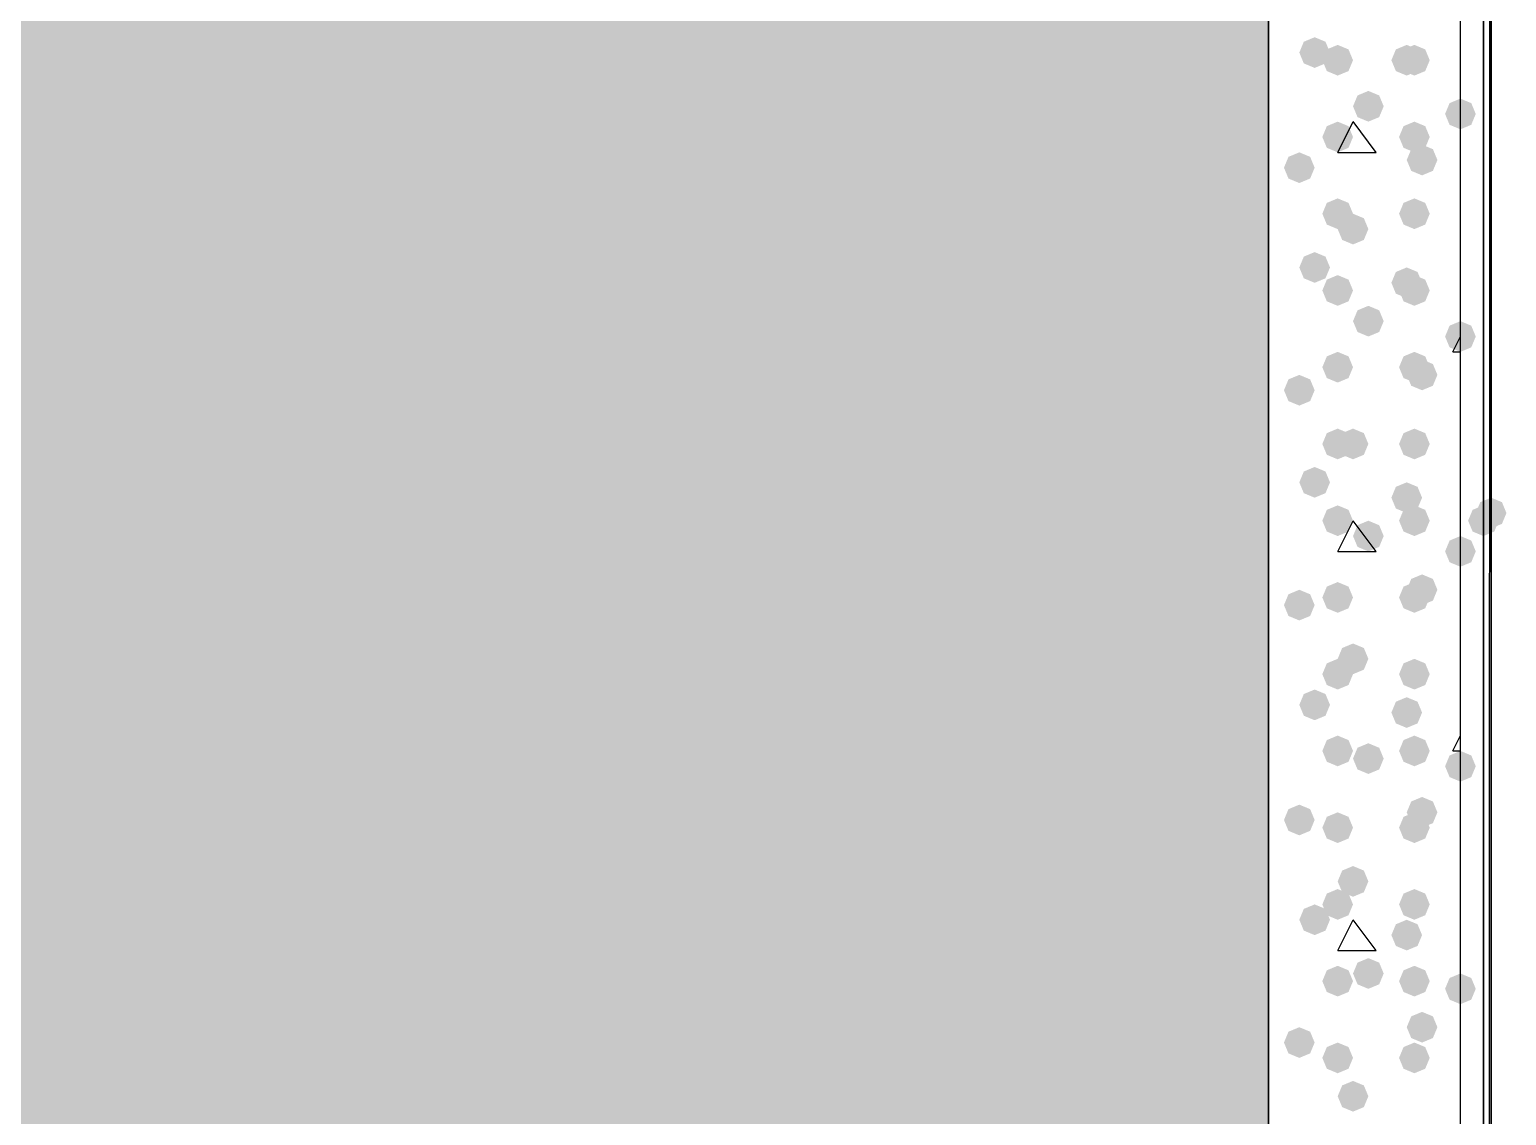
# Model space of a CAD drawing. Header units: millimetres. Extents: x 0 to 420, y 0 to 297.
# Drawn here: x 372.77 to 380.92, y 187.56 to 193.55 of the extents above; entities that cross this region are included whole.
import ezdxf

# ---------------------------------------------------------------- set-up
doc = ezdxf.new("R2010")
doc.units = ezdxf.units.MM
doc.layers.get('0').update_dxf_attribs({"linetype": 'CONTINUOUS'})

msp = doc.modelspace()

# ---------------------------------------------------------------- hatches: boundary and pattern name
at = {"true_color": 0x000007}
h = msp.add_hatch(color=0, dxfattribs=at)
h.paths.add_polyline_path([(380.788333, 226.271667), (380.788333, 82.677)], flags=0)
h.paths.add_polyline_path([(380.788333, 82.677), (380.788333, 226.271667)], flags=0)
at = {"true_color": 0x000008}
h = msp.add_hatch(color=0, dxfattribs=at)
h.paths.add_polyline_path([(379.603, 202.861333), (218.228333, 202.861333), (379.603, 183.811333)], flags=0)
h.paths.add_polyline_path([(218.228333, 202.861333), (379.603, 183.811333), (218.228333, 183.811333)], flags=0)
for points in [[(379.941667, 193.421), (379.916796, 193.361204), (379.857, 193.336333), (379.797204, 193.361204), (379.772333, 193.421), (379.797204, 193.480796), (379.857, 193.505667), (379.916796, 193.480796)], [(380.068667, 193.378667), (380.043796, 193.318871), (379.984, 193.294), (379.924204, 193.318871), (379.899333, 193.378667), (379.924204, 193.438462), (379.984, 193.463333), (380.043796, 193.438463)], [(380.449667, 193.378667), (380.424796, 193.318871), (380.365, 193.294), (380.305204, 193.318871), (380.280333, 193.378667), (380.305204, 193.438462), (380.365, 193.463333), (380.424796, 193.438463)], [(380.492, 193.378667), (380.467129, 193.318871), (380.407333, 193.294), (380.347538, 193.318871), (380.322667, 193.378667), (380.347537, 193.438462), (380.407333, 193.463333), (380.467129, 193.438463)], [(380.238, 193.124667), (380.213129, 193.064871), (380.153333, 193.04), (380.093538, 193.064871), (380.068667, 193.124667), (380.093537, 193.184462), (380.153333, 193.209333), (380.213129, 193.184463)], [(380.746, 193.082333), (380.721129, 193.022537), (380.661333, 192.997667), (380.601537, 193.022537), (380.576667, 193.082333), (380.601537, 193.142129), (380.661333, 193.167), (380.721129, 193.142129)], [(380.068667, 192.955333), (380.043796, 192.895537), (379.984, 192.870667), (379.924204, 192.895537), (379.899333, 192.955333), (379.924204, 193.015129), (379.984, 193.04), (380.043796, 193.015129)], [(380.492, 192.955333), (380.467129, 192.895537), (380.407333, 192.870667), (380.347538, 192.895537), (380.322667, 192.955333), (380.347537, 193.015129), (380.407333, 193.04), (380.467129, 193.015129)], [(380.534333, 192.828333), (380.509462, 192.768537), (380.449667, 192.743667), (380.389871, 192.768537), (380.365, 192.828333), (380.389871, 192.888129), (380.449667, 192.913), (380.509462, 192.888129)], [(379.857, 192.786), (379.832129, 192.726204), (379.772333, 192.701333), (379.712538, 192.726204), (379.687667, 192.786), (379.712537, 192.845796), (379.772333, 192.870667), (379.832129, 192.845796)], [(380.068667, 192.532), (380.043796, 192.472204), (379.984, 192.447333), (379.924204, 192.472204), (379.899333, 192.532), (379.924204, 192.591796), (379.984, 192.616667), (380.043796, 192.591796)], [(380.492, 192.532), (380.467129, 192.472204), (380.407333, 192.447333), (380.347538, 192.472204), (380.322667, 192.532), (380.347537, 192.591796), (380.407333, 192.616667), (380.467129, 192.591796)], [(380.153333, 192.447333), (380.128462, 192.387537), (380.068667, 192.362667), (380.008871, 192.387537), (379.984, 192.447333), (380.008871, 192.507129), (380.068667, 192.532), (380.128462, 192.507129)], [(379.941667, 192.235667), (379.916796, 192.175871), (379.857, 192.151), (379.797204, 192.175871), (379.772333, 192.235667), (379.797204, 192.295462), (379.857, 192.320333), (379.916796, 192.295463)], [(380.068667, 192.108667), (380.043796, 192.048871), (379.984, 192.024), (379.924204, 192.048871), (379.899333, 192.108667), (379.924204, 192.168462), (379.984, 192.193333), (380.043796, 192.168463)], [(380.449667, 192.151), (380.424796, 192.091204), (380.365, 192.066333), (380.305204, 192.091204), (380.280333, 192.151), (380.305204, 192.210796), (380.365, 192.235667), (380.424796, 192.210796)], [(380.492, 192.108667), (380.467129, 192.048871), (380.407333, 192.024), (380.347538, 192.048871), (380.322667, 192.108667), (380.347537, 192.168462), (380.407333, 192.193333), (380.467129, 192.168463)], [(380.238, 191.939333), (380.213129, 191.879537), (380.153333, 191.854667), (380.093538, 191.879537), (380.068667, 191.939333), (380.093537, 191.999129), (380.153333, 192.024), (380.213129, 191.999129)], [(380.746, 191.854667), (380.721129, 191.794871), (380.661333, 191.77), (380.601537, 191.794871), (380.576667, 191.854667), (380.601537, 191.914462), (380.661333, 191.939333), (380.721129, 191.914463)], [(380.068667, 191.685333), (380.043796, 191.625537), (379.984, 191.600667), (379.924204, 191.625537), (379.899333, 191.685333), (379.924204, 191.745129), (379.984, 191.77), (380.043796, 191.745129)], [(380.492, 191.685333), (380.467129, 191.625537), (380.407333, 191.600667), (380.347538, 191.625537), (380.322667, 191.685333), (380.347537, 191.745129), (380.407333, 191.77), (380.467129, 191.745129)], [(380.534333, 191.643), (380.509462, 191.583204), (380.449667, 191.558333), (380.389871, 191.583204), (380.365, 191.643), (380.389871, 191.702796), (380.449667, 191.727667), (380.509462, 191.702796)], [(379.857, 191.558333), (379.832129, 191.498538), (379.772333, 191.473667), (379.712538, 191.498538), (379.687667, 191.558333), (379.712537, 191.618129), (379.772333, 191.643), (379.832129, 191.618129)], [(380.068667, 191.262), (380.043796, 191.202204), (379.984, 191.177333), (379.924204, 191.202204), (379.899333, 191.262), (379.924204, 191.321796), (379.984, 191.346667), (380.043796, 191.321796)], [(380.153333, 191.262), (380.128462, 191.202204), (380.068667, 191.177333), (380.008871, 191.202204), (379.984, 191.262), (380.008871, 191.321796), (380.068667, 191.346667), (380.128462, 191.321796)], [(380.492, 191.262), (380.467129, 191.202204), (380.407333, 191.177333), (380.347538, 191.202204), (380.322667, 191.262), (380.347537, 191.321796), (380.407333, 191.346667), (380.467129, 191.321796)], [(379.941667, 191.050333), (379.916796, 190.990537), (379.857, 190.965667), (379.797204, 190.990537), (379.772333, 191.050333), (379.797204, 191.110129), (379.857, 191.135), (379.916796, 191.110129)], [(380.449667, 190.965667), (380.424796, 190.905871), (380.365, 190.881), (380.305204, 190.905871), (380.280333, 190.965667), (380.305204, 191.025462), (380.365, 191.050333), (380.424796, 191.025463)], [(380.068667, 190.838667), (380.043796, 190.778871), (379.984, 190.754), (379.924204, 190.778871), (379.899333, 190.838667), (379.924204, 190.898462), (379.984, 190.923333), (380.043796, 190.898463)], [(380.492, 190.838667), (380.467129, 190.778871), (380.407333, 190.754), (380.347538, 190.778871), (380.322667, 190.838667), (380.347537, 190.898462), (380.407333, 190.923333), (380.467129, 190.898463)], [(380.238, 190.754), (380.213129, 190.694204), (380.153333, 190.669333), (380.093538, 190.694204), (380.068667, 190.754), (380.093537, 190.813796), (380.153333, 190.838667), (380.213129, 190.813796)], [(380.746, 190.669333), (380.721129, 190.609537), (380.661333, 190.584667), (380.601537, 190.609537), (380.576667, 190.669333), (380.601537, 190.729129), (380.661333, 190.754), (380.721129, 190.729129)], [(380.534333, 190.457667), (380.509462, 190.397871), (380.449667, 190.373), (380.389871, 190.397871), (380.365, 190.457667), (380.389871, 190.517462), (380.449667, 190.542333), (380.509462, 190.517463)], [(379.857, 190.373), (379.832129, 190.313204), (379.772333, 190.288333), (379.712538, 190.313204), (379.687667, 190.373), (379.712537, 190.432796), (379.772333, 190.457667), (379.832129, 190.432796)], [(380.068667, 190.415333), (380.043796, 190.355537), (379.984, 190.330667), (379.924204, 190.355537), (379.899333, 190.415333), (379.924204, 190.475129), (379.984, 190.5), (380.043796, 190.475129)], [(380.492, 190.415333), (380.467129, 190.355537), (380.407333, 190.330667), (380.347538, 190.355537), (380.322667, 190.415333), (380.347537, 190.475129), (380.407333, 190.5), (380.467129, 190.475129)], [(380.153333, 190.076667), (380.128462, 190.016871), (380.068667, 189.992), (380.008871, 190.016871), (379.984, 190.076667), (380.008871, 190.136462), (380.068667, 190.161333), (380.128462, 190.136463)], [(380.068667, 189.992), (380.043796, 189.932204), (379.984, 189.907333), (379.924204, 189.932204), (379.899333, 189.992), (379.924204, 190.051796), (379.984, 190.076667), (380.043796, 190.051796)], [(380.492, 189.992), (380.467129, 189.932204), (380.407333, 189.907333), (380.347538, 189.932204), (380.322667, 189.992), (380.347537, 190.051796), (380.407333, 190.076667), (380.467129, 190.051796)], [(379.941667, 189.822667), (379.916796, 189.762871), (379.857, 189.738), (379.797204, 189.762871), (379.772333, 189.822667), (379.797204, 189.882462), (379.857, 189.907333), (379.916796, 189.882463)], [(380.449667, 189.780333), (380.424796, 189.720537), (380.365, 189.695667), (380.305204, 189.720537), (380.280333, 189.780333), (380.305204, 189.840129), (380.365, 189.865), (380.424796, 189.840129)], [(380.068667, 189.568667), (380.043796, 189.508871), (379.984, 189.484), (379.924204, 189.508871), (379.899333, 189.568667), (379.924204, 189.628462), (379.984, 189.653333), (380.043796, 189.628463)], [(380.492, 189.568667), (380.467129, 189.508871), (380.407333, 189.484), (380.347538, 189.508871), (380.322667, 189.568667), (380.347537, 189.628462), (380.407333, 189.653333), (380.467129, 189.628463)], [(380.238, 189.526333), (380.213129, 189.466537), (380.153333, 189.441667), (380.093538, 189.466537), (380.068667, 189.526333), (380.093537, 189.586129), (380.153333, 189.611), (380.213129, 189.586129)], [(380.746, 189.484), (380.721129, 189.424204), (380.661333, 189.399333), (380.601537, 189.424204), (380.576667, 189.484), (380.601537, 189.543796), (380.661333, 189.568667), (380.721129, 189.543796)], [(380.534333, 189.23), (380.509462, 189.170204), (380.449667, 189.145333), (380.389871, 189.170204), (380.365, 189.23), (380.389871, 189.289796), (380.449667, 189.314667), (380.509462, 189.289796)], [(379.857, 189.187667), (379.832129, 189.127871), (379.772333, 189.103), (379.712538, 189.127871), (379.687667, 189.187667), (379.712537, 189.247462), (379.772333, 189.272333), (379.832129, 189.247463)], [(380.068667, 189.145333), (380.043796, 189.085537), (379.984, 189.060667), (379.924204, 189.085537), (379.899333, 189.145333), (379.924204, 189.205129), (379.984, 189.23), (380.043796, 189.205129)], [(380.492, 189.145333), (380.467129, 189.085537), (380.407333, 189.060667), (380.347538, 189.085537), (380.322667, 189.145333), (380.347537, 189.205129), (380.407333, 189.23), (380.467129, 189.205129)], [(380.153333, 188.849), (380.128462, 188.789204), (380.068667, 188.764333), (380.008871, 188.789204), (379.984, 188.849), (380.008871, 188.908796), (380.068667, 188.933667), (380.128462, 188.908796)], [(380.068667, 188.722), (380.043796, 188.662204), (379.984, 188.637333), (379.924204, 188.662204), (379.899333, 188.722), (379.924204, 188.781796), (379.984, 188.806667), (380.043796, 188.781796)], [(380.492, 188.722), (380.467129, 188.662204), (380.407333, 188.637333), (380.347538, 188.662204), (380.322667, 188.722), (380.347537, 188.781796), (380.407333, 188.806667), (380.467129, 188.781796)], [(379.941667, 188.637333), (379.916796, 188.577537), (379.857, 188.552667), (379.797204, 188.577537), (379.772333, 188.637333), (379.797204, 188.697129), (379.857, 188.722), (379.916796, 188.697129)], [(380.449667, 188.552667), (380.424796, 188.492871), (380.365, 188.468), (380.305204, 188.492871), (380.280333, 188.552667), (380.305204, 188.612462), (380.365, 188.637333), (380.424796, 188.612463)], [(380.238, 188.341), (380.213129, 188.281204), (380.153333, 188.256333), (380.093538, 188.281204), (380.068667, 188.341), (380.093537, 188.400796), (380.153333, 188.425667), (380.213129, 188.400796)], [(380.068667, 188.298667), (380.043796, 188.238871), (379.984, 188.214), (379.924204, 188.238871), (379.899333, 188.298667), (379.924204, 188.358462), (379.984, 188.383333), (380.043796, 188.358463)], [(380.492, 188.298667), (380.467129, 188.238871), (380.407333, 188.214), (380.347538, 188.238871), (380.322667, 188.298667), (380.347537, 188.358462), (380.407333, 188.383333), (380.467129, 188.358463)], [(380.746, 188.256333), (380.721129, 188.196537), (380.661333, 188.171667), (380.601537, 188.196537), (380.576667, 188.256333), (380.601537, 188.316129), (380.661333, 188.341), (380.721129, 188.316129)], [(380.534333, 188.044667), (380.509462, 187.984871), (380.449667, 187.96), (380.389871, 187.984871), (380.365, 188.044667), (380.389871, 188.104462), (380.449667, 188.129333), (380.509462, 188.104463)], [(379.857, 187.96), (379.832129, 187.900204), (379.772333, 187.875333), (379.712538, 187.900204), (379.687667, 187.96), (379.712537, 188.019796), (379.772333, 188.044667), (379.832129, 188.019796)], [(380.068667, 187.875333), (380.043796, 187.815537), (379.984, 187.790667), (379.924204, 187.815537), (379.899333, 187.875333), (379.924204, 187.935129), (379.984, 187.96), (380.043796, 187.935129)], [(380.492, 187.875333), (380.467129, 187.815537), (380.407333, 187.790667), (380.347538, 187.815537), (380.322667, 187.875333), (380.347537, 187.935129), (380.407333, 187.96), (380.467129, 187.935129)], [(380.153333, 187.663667), (380.128462, 187.603871), (380.068667, 187.579), (380.008871, 187.603871), (379.984, 187.663667), (380.008871, 187.723462), (380.068667, 187.748333), (380.128462, 187.723463)]]:
    msp.add_hatch(color=0, dxfattribs=at).paths.add_polyline_path(points, flags=0)
at = {"true_color": 0x0000fe}
for points in [[(380.915333, 190.881), (380.890463, 190.821204), (380.830667, 190.796333), (380.770871, 190.821204), (380.746, 190.881), (380.770871, 190.940796), (380.830667, 190.965667), (380.890462, 190.940796)], [(380.873, 190.838667), (380.848129, 190.778871), (380.788333, 190.754), (380.728538, 190.778871), (380.703667, 190.838667), (380.728537, 190.898462), (380.788333, 190.923333), (380.848129, 190.898463)], [(380.873, 190.838667), (380.848129, 190.778871), (380.788333, 190.754), (380.728538, 190.778871), (380.703667, 190.838667), (380.728537, 190.898462), (380.788333, 190.923333), (380.848129, 190.898463)], [(380.873, 190.838667), (380.848129, 190.778871), (380.788333, 190.754), (380.728538, 190.778871), (380.703667, 190.838667), (380.728537, 190.898462), (380.788333, 190.923333), (380.848129, 190.898463)]]:
    msp.add_hatch(color=0, dxfattribs=at).paths.add_polyline_path(points, flags=0)

# ---------------------------------------------------------------- linework, layer by layer
at = {"color": 0, "true_color": 0x000007}
for points in [[(380.830667, 82.677), (380.830667, 226.356333), (380.788333, 226.356333)], [(380.788333, 226.314), (380.830667, 226.314), (380.788333, 82.677)], [(380.788333, 226.314), (380.788333, 82.677)], [(380.788333, 82.677), (380.788333, 226.271667), (380.788333, 226.314)], [(380.830667, 226.314), (380.830667, 82.677)], [(380.788333, 226.271667), (380.788333, 82.677)], [(379.603, 202.861333), (379.603, 183.811333)], [(380.661333, 183.811333), (380.661333, 202.861333)]]:
    msp.add_lwpolyline(points, dxfattribs=at)
for points in [[(380.788333, 226.314), (380.788333, 82.677)], [(380.788333, 226.271667), (380.788333, 82.677)], [(380.788333, 82.677), (380.788333, 226.271667)]]:
    msp.add_lwpolyline(points, close=True, dxfattribs=at)
at = {"color": 0, "true_color": 0x000008}
msp.add_lwpolyline([(379.603, 202.861333), (218.228333, 202.861333), (379.603, 183.811333)], close=True, dxfattribs=at)
for points in [[(379.984, 192.870667), (380.068667, 193.04)], [(380.195667, 192.870667), (380.068667, 193.04)], [(379.984, 192.870667), (380.195667, 192.870667)], [(380.619, 191.77), (380.661333, 191.854667)], [(380.619, 191.77), (380.661333, 191.77)], [(379.984, 190.669333), (380.068667, 190.838667)], [(380.195667, 190.669333), (380.068667, 190.838667)], [(379.984, 190.669333), (380.195667, 190.669333)], [(380.619, 189.568667), (380.661333, 189.653333)], [(380.619, 189.568667), (380.661333, 189.568667)], [(379.984, 188.468), (380.068667, 188.637333)], [(380.195667, 188.468), (380.068667, 188.637333)], [(379.984, 188.468), (380.195667, 188.468)]]:
    msp.add_lwpolyline(points, dxfattribs=at)

doc.saveas('drawing.dxf')
